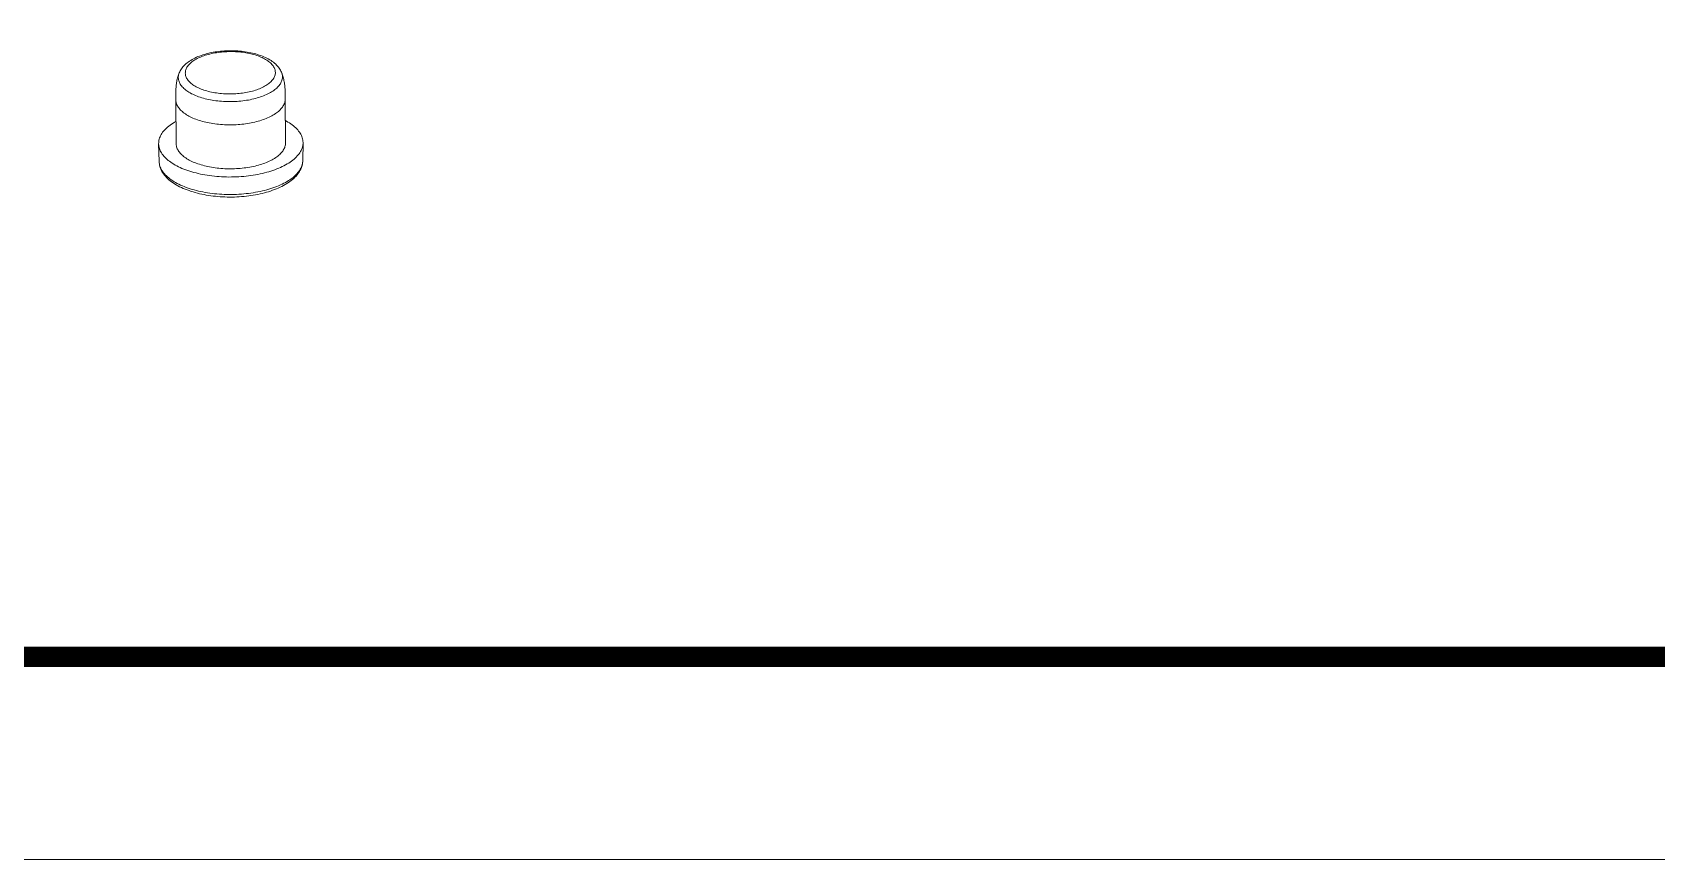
# Model space of a CAD drawing. Header units: millimetres. Extents: x 1204 to 1781, y 423 to 610.
# Drawn here: x 1312.79 to 1349.97, y 422.62 to 441.55 of the extents above; entities that cross this region are included whole.
import ezdxf

# ---------------------------------------------------------------- set-up
doc = ezdxf.new("R2010")
doc.units = ezdxf.units.MM
doc.layers.add('from', color=7, linetype='Continuous', lineweight=13)

# ---------------------------------------------------------------- blocks, each defined once
blk = doc.blocks.new('*u6')
at = {"color": 7, "linetype": 'Continuous'}
for p, q in [((-59.224, 16.512), (-59.237, 18.278)), ((-63.624, 16.481), (-63.637, 18.246)), ((-64.305, 15.754), (-64.324, 16.463)), ((-58.533, 15.796), (-58.524, 16.505))]:
    blk.add_line(p, q, dxfattribs=at)
for points, start_tangent, end_tangent in [([(-60.556, 20.111), (-60.846, 20.165), (-61.147, 20.197), (-61.453, 20.206), (-61.758, 20.193), (-62.058, 20.156), (-62.346, 20.098), (-62.618, 20.016), (-62.869, 19.912), (-63.09, 19.785), (-63.274, 19.638), (-63.41, 19.479), (-63.498, 19.316)], (-0.973942, 0.226795), (-0.372206, -0.92815)), ([(-62.263, 18.558), (-62.505, 18.626), (-62.721, 18.711), (-62.906, 18.812), (-63.055, 18.925), (-63.164, 19.047), (-63.231, 19.176), (-63.253, 19.309), (-63.232, 19.442), (-63.166, 19.573), (-63.058, 19.696), (-62.91, 19.811), (-62.726, 19.914), (-62.51, 20.002), (-62.268, 20.073), (-62.006, 20.126), (-61.731, 20.159), (-61.448, 20.171), (-61.165, 20.162), (-60.889, 20.133), (-60.626, 20.084)], (-0.973942, 0.226795), (0.973942, -0.226795)), ([(-60.626, 20.084), (-60.384, 20.016), (-60.168, 19.93), (-59.984, 19.83), (-59.835, 19.717), (-59.726, 19.595), (-59.659, 19.465), (-59.636, 19.333), (-59.658, 19.199), (-59.724, 19.069), (-59.832, 18.945), (-59.98, 18.831), (-60.164, 18.728), (-60.379, 18.64), (-60.621, 18.569), (-60.883, 18.516), (-61.159, 18.483), (-61.442, 18.471), (-61.725, 18.479), (-62.001, 18.509), (-62.263, 18.558)], (0.973942, -0.226795), (-0.973942, 0.226795)), ([(-59.391, 19.345), (-59.482, 19.508), (-59.622, 19.666), (-59.809, 19.811), (-60.033, 19.934), (-60.284, 20.034), (-60.556, 20.111)], (-0.385594, 0.922669), (-0.973942, 0.226795)), ([(-63.498, 19.316), (-63.553, 19.157), (-63.596, 18.972), (-63.622, 18.783), (-63.634, 18.593), (-63.638, 18.408), (-63.637, 18.246)], (-0.37215, -0.928173), (0.007176, -0.999974)), ([(-62.39, 18.263), (-62.657, 18.337), (-62.897, 18.43), (-63.105, 18.538), (-63.276, 18.661), (-63.406, 18.794), (-63.492, 18.934), (-63.532, 19.08), (-63.525, 19.227), (-63.498, 19.316)], (-0.973942, 0.226795), (0.37225, 0.928132)), ([(-59.391, 19.345), (-59.355, 19.21), (-59.362, 19.063), (-59.415, 18.918), (-59.513, 18.778), (-59.654, 18.646), (-59.836, 18.525), (-60.053, 18.418), (-60.302, 18.328), (-60.575, 18.255), (-60.869, 18.203), (-61.175, 18.171), (-61.487, 18.162), (-61.798, 18.174), (-62.101, 18.208), (-62.39, 18.263)], (0.384813, -0.922994), (-0.973942, 0.226795)), ([(-59.237, 18.278), (-59.239, 18.439), (-59.245, 18.625), (-59.26, 18.816), (-59.29, 19.007), (-59.336, 19.191), (-59.391, 19.345)], (-0.00729, 0.999973), (-0.385527, 0.922696)), ([(-59.237, 18.278), (-59.239, 18.232), (-59.274, 18.085), (-59.354, 17.942), (-59.475, 17.805), (-59.637, 17.678), (-59.835, 17.562), (-60.066, 17.461), (-60.325, 17.376), (-60.606, 17.309), (-60.905, 17.261), (-61.214, 17.234), (-61.528, 17.228), (-61.84, 17.243), (-62.143, 17.278), (-62.433, 17.334)], (0.008087, -0.999967), (-0.973942, 0.226795)), ([(-63.637, 18.246), (-63.626, 18.144), (-63.572, 17.999), (-63.474, 17.86), (-63.335, 17.728), (-63.158, 17.608), (-62.945, 17.5), (-62.702, 17.408), (-62.433, 17.334)], (0.008087, -0.999967), (0.973942, -0.226795)), ([(-63.632, 17.368), (-63.689, 17.335), (-63.915, 17.181), (-64.094, 17.014), (-64.223, 16.837), (-64.301, 16.654), (-64.324, 16.469), (-64.324, 16.463)], (-0.873357, -0.48708), (0.027159, -0.999631)), ([(-59.23, 17.4), (-59.191, 17.378), (-58.96, 17.229), (-58.774, 17.065), (-58.639, 16.891), (-58.555, 16.71), (-58.525, 16.524), (-58.524, 16.505)], (0.880401, -0.47423), (-0.013066, -0.999915)), ([(-64.324, 16.463), (-64.294, 16.283), (-64.21, 16.102), (-64.074, 15.928), (-63.889, 15.764), (-63.658, 15.615), (-63.386, 15.481), (-63.076, 15.367), (-62.737, 15.274)], (0.027159, -0.999631), (0.973942, -0.226795)), ([(-63.624, 16.481), (-63.613, 16.379), (-63.559, 16.234), (-63.461, 16.095), (-63.322, 15.963), (-63.145, 15.842), (-62.932, 15.735), (-62.689, 15.643), (-62.42, 15.569)], (0.008005, -0.999968), (0.973942, -0.226795)), ([(-58.524, 16.505), (-58.548, 16.339), (-58.625, 16.156), (-58.755, 15.979), (-58.934, 15.812), (-59.159, 15.658), (-59.427, 15.52), (-59.732, 15.399), (-60.068, 15.299), (-60.43, 15.222), (-60.81, 15.168), (-61.202, 15.139), (-61.598, 15.135), (-61.99, 15.156), (-62.372, 15.203), (-62.737, 15.274)], (-0.013066, -0.999915), (-0.973942, 0.226795)), ([(-59.224, 16.512), (-59.226, 16.466), (-59.262, 16.32), (-59.341, 16.176), (-59.462, 16.04), (-59.624, 15.912), (-59.822, 15.797), (-60.053, 15.696), (-60.312, 15.611), (-60.594, 15.544), (-60.892, 15.496), (-61.201, 15.469), (-61.515, 15.463), (-61.827, 15.478), (-62.13, 15.513), (-62.42, 15.569)], (0.008005, -0.999968), (-0.973942, 0.226795)), ([(-64.305, 15.754), (-64.275, 15.575), (-64.191, 15.395), (-64.056, 15.221), (-63.872, 15.059), (-63.642, 14.91), (-63.371, 14.777), (-63.063, 14.663), (-62.725, 14.57)], (0.027184, -0.99963), (0.973942, -0.226795)), ([(-64.305, 15.754), (-64.275, 15.556), (-64.193, 15.359), (-64.055, 15.166), (-63.862, 14.984), (-63.621, 14.819), (-63.339, 14.677), (-63.024, 14.558), (-62.68, 14.463)], (0.027004, -0.999635), (0.973942, -0.226795)), ([(-62.725, 14.57), (-62.362, 14.5), (-61.982, 14.454), (-61.592, 14.432), (-61.198, 14.436), (-60.808, 14.465), (-60.43, 14.519), (-60.07, 14.596), (-59.735, 14.695), (-59.432, 14.815), (-59.165, 14.953), (-58.941, 15.106), (-58.763, 15.272), (-58.634, 15.448), (-58.557, 15.63), (-58.533, 15.796)], (0.973942, -0.226795), (0.013134, 0.999914)), ([(-62.68, 14.463), (-62.322, 14.394), (-61.948, 14.349), (-61.566, 14.329), (-61.181, 14.334), (-60.801, 14.364), (-60.431, 14.419), (-60.077, 14.497), (-59.746, 14.599), (-59.443, 14.724), (-59.174, 14.87), (-58.945, 15.035), (-58.764, 15.217), (-58.636, 15.407), (-58.56, 15.601), (-58.533, 15.796)], (0.973942, -0.226795), (0.01254, 0.999921))]:
    blk.add_spline(points, degree=3, dxfattribs=dict(at, start_tangent=start_tangent, end_tangent=end_tangent))

msp = doc.modelspace()

# ---------------------------------------------------------------- linework, layer by layer
at = {"layer": 'from'}
msp.add_lwpolyline([(1204.241, 422.618), (1473.721, 422.618), (1473.721, 609.882), (1204.241, 609.882)], close=True, dxfattribs=at)
at = {"layer": 'from', "const_width": 0.464}
msp.add_lwpolyline([(1208.885, 427.262), (1208.885, 605.238), (1469.076, 605.238), (1469.076, 427.262), (1208.885, 427.262)], dxfattribs=at)

# ---------------------------------------------------------------- block references
at = {"layer": 'from', "xscale": 0.57, "yscale": 0.57, "zscale": 0.57}
msp.add_blockref('*u6', (1352.339, 429.619), dxfattribs=at)

doc.saveas('drawing.dxf')
